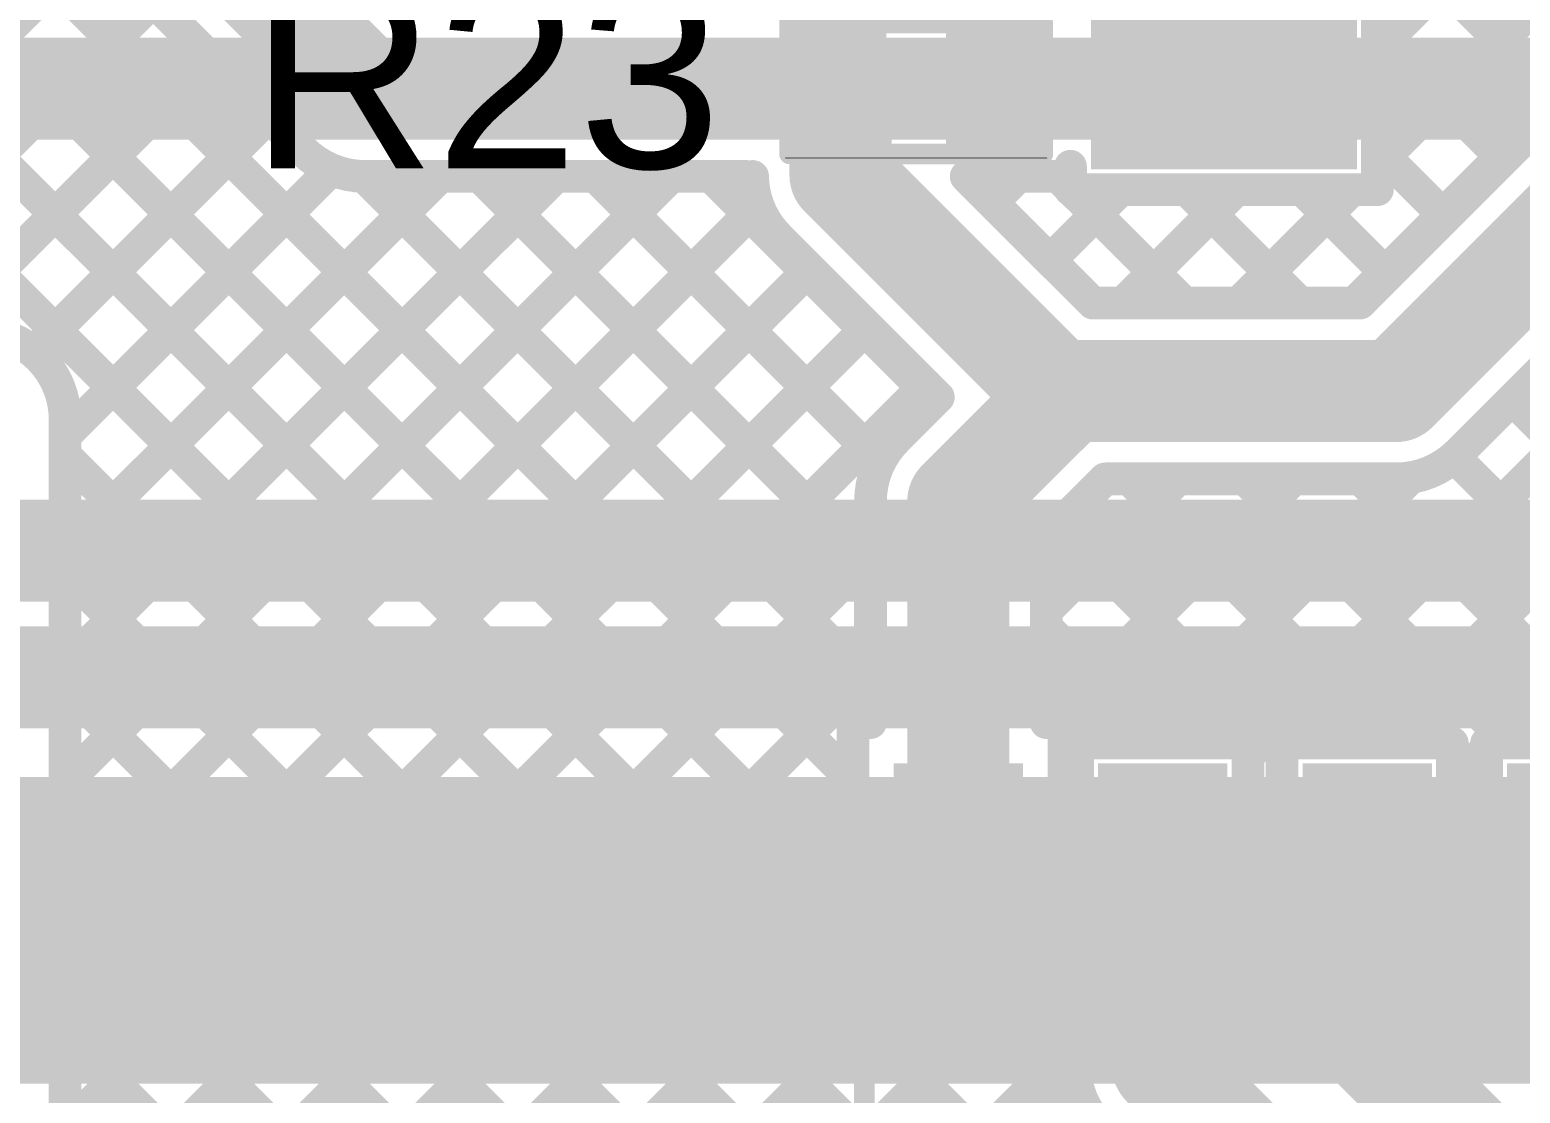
# Model space of a CAD drawing. Header units: millimetres. Extents: x -0.08 to 7.12, y -0.08 to 3.98.
# Drawn here: x 2.0129 to 2.3774, y 1.7122 to 1.9724 of the extents above; entities that cross this region are included whole.
import ezdxf

# ---------------------------------------------------------------- set-up
doc = ezdxf.new("R2010")
doc.units = ezdxf.units.MM
doc.header["$MEASUREMENT"] = 0
for name, color, linetype in [('BottomLayer', 5, 'Continuous'), ('TopLayer', 1, 'Continuous'), ('TopOverlay', 2, 'Continuous'), ('TopPaste', 8, 'Continuous'), ('TopSolder', 216, 'Continuous')]:
    doc.layers.add(name, color=color, linetype=linetype)
doc.styles.add('Arial', font='', dxfattribs={"height": 0.2})
doc.styles.get('Arial').set_extended_font_data('Arial')

# ---------------------------------------------------------------- blocks, each defined once
blk = doc.blocks.new('SOP_16_150____26')
at = {"layer": 'TopLayer'}
for points in [[(-0.13484, -0.06319), (-0.09154, -0.06319), (-0.09154, -0.08681), (-0.13484, -0.08681)], [(-0.13484, -0.11319), (-0.09154, -0.11319), (-0.09154, -0.13681), (-0.13484, -0.13681)], [(-0.13484, -0.16319), (-0.09154, -0.16319), (-0.09154, -0.18681), (-0.13484, -0.18681)]]:
    blk.add_hatch(color=1, dxfattribs=at).paths.add_polyline_path(points)
at = {"layer": 'TopPaste'}
for points in [[(-0.13484, -0.06319), (-0.09154, -0.06319), (-0.09154, -0.08681), (-0.13484, -0.08681)], [(-0.13484, -0.11319), (-0.09154, -0.11319), (-0.09154, -0.13681), (-0.13484, -0.13681)], [(-0.13484, -0.16319), (-0.09154, -0.16319), (-0.09154, -0.18681), (-0.13484, -0.18681)]]:
    blk.add_hatch(color=8, dxfattribs=at).paths.add_polyline_path(points)
at = {"layer": 'TopSolder'}
for points in [[(-0.13884, -0.00919), (-0.08754, -0.00919), (-0.08754, -0.04081), (-0.13884, -0.04081)], [(-0.13884, -0.05919), (-0.08754, -0.05919), (-0.08754, -0.09081), (-0.13884, -0.09081)], [(-0.13884, -0.10919), (-0.08754, -0.10919), (-0.08754, -0.14081), (-0.13884, -0.14081)], [(-0.13884, -0.15919), (-0.08754, -0.15919), (-0.08754, -0.19081), (-0.13884, -0.19081)]]:
    blk.add_hatch(color=216, dxfattribs=at).paths.add_polyline_path(points)
at = {"layer": 'TopOverlay', "const_width": 0.005}
for points in [[(-0.075, -0.198), (-0.075, -0.192)], [(0.075, -0.198), (-0.075, -0.198)]]:
    blk.add_lwpolyline(points, dxfattribs=at)
at = {"layer": 'TopOverlay', "const_width": 0.0025}
for points in [[(-0.07625, -0.192, 1), (-0.07375, -0.192, 1)], [(-0.07625, -0.198, 1), (-0.07375, -0.198, 1)], [(-0.07625, -0.198, 1), (-0.07375, -0.198, 1)]]:
    blk.add_lwpolyline(points, format="xyb", close=True, dxfattribs=at)
blk = doc.blocks.new('SOP_4_2_54_33')
at = {"layer": 'TopLayer'}
for points in [[(-0.15157, 0.06575), (-0.09449, 0.06575), (-0.09449, 0.03425), (-0.15157, 0.03425)], [(0.09449, 0.06575), (0.15157, 0.06575), (0.15157, 0.03425), (0.09449, 0.03425)], [(-0.15157, -0.03425), (-0.09449, -0.03425), (-0.09449, -0.06575), (-0.15157, -0.06575)], [(0.09449, -0.03425), (0.15157, -0.03425), (0.15157, -0.06575), (0.09449, -0.06575)]]:
    blk.add_hatch(color=1, dxfattribs=at).paths.add_polyline_path(points)
at = {"layer": 'TopPaste'}
for points in [[(-0.15157, 0.06575), (-0.09449, 0.06575), (-0.09449, 0.03425), (-0.15157, 0.03425)], [(0.09449, 0.06575), (0.15157, 0.06575), (0.15157, 0.03425), (0.09449, 0.03425)], [(-0.15157, -0.03425), (-0.09449, -0.03425), (-0.09449, -0.06575), (-0.15157, -0.06575)], [(0.09449, -0.03425), (0.15157, -0.03425), (0.15157, -0.06575), (0.09449, -0.06575)]]:
    blk.add_hatch(color=8, dxfattribs=at).paths.add_polyline_path(points)
at = {"layer": 'TopSolder'}
for points in [[(-0.15557, 0.06975), (-0.09049, 0.06975), (-0.09049, 0.03025), (-0.15557, 0.03025)], [(0.09049, 0.06975), (0.15557, 0.06975), (0.15557, 0.03025), (0.09049, 0.03025)], [(-0.15557, -0.03025), (-0.09049, -0.03025), (-0.09049, -0.06975), (-0.15557, -0.06975)], [(0.09049, -0.03025), (0.15557, -0.03025), (0.15557, -0.06975), (0.09049, -0.06975)]]:
    blk.add_hatch(color=216, dxfattribs=at).paths.add_polyline_path(points)
at = {"layer": 'TopOverlay', "const_width": 0.005}
for points in [[(-0.052, 0.081), (0.066, 0.081)], [(-0.163, 0.048), (-0.163, 0.058)], [(-0.163, 0.058), (-0.158, 0.053)], [(-0.163, 0.048), (-0.158, 0.053)], [(-0.052, -0.081), (0.066, -0.081)]]:
    blk.add_lwpolyline(points, dxfattribs=at)
at = {"layer": 'TopOverlay', "const_width": 0.0025}
for points in [[(-0.05325, 0.081, 1), (-0.05075, 0.081, 1)], [(0.06475, 0.081, 1), (0.06725, 0.081, 1)], [(-0.16425, 0.058, 1), (-0.16175, 0.058, 1)], [(-0.16425, 0.058, 1), (-0.16175, 0.058, 1)], [(-0.15925, 0.053, 1), (-0.15675, 0.053, 1)], [(-0.15925, 0.053, 1), (-0.15675, 0.053, 1)], [(-0.16425, 0.048, 1), (-0.16175, 0.048, 1)], [(-0.16425, 0.048, 1), (-0.16175, 0.048, 1)], [(-0.05325, -0.081, 1), (-0.05075, -0.081, 1)], [(0.06475, -0.081, 1), (0.06725, -0.081, 1)]]:
    blk.add_lwpolyline(points, format="xyb", close=True, dxfattribs=at)
blk = doc.blocks.new('R___0402_47')
at = {"layer": 'TopLayer'}
for points in [[(-0.0275, -0.0125), (-0.0275, 0.0125), (-0.0095, 0.0125), (-0.0095, -0.0125)], [(0.0095, -0.0125), (0.0095, 0.0125), (0.0275, 0.0125), (0.0275, -0.0125)]]:
    blk.add_hatch(color=1, dxfattribs=at).paths.add_polyline_path(points)
at = {"layer": 'TopPaste'}
for points in [[(-0.0275, -0.0125), (-0.0275, 0.0125), (-0.0095, 0.0125), (-0.0095, -0.0125)], [(0.0095, -0.0125), (0.0095, 0.0125), (0.0275, 0.0125), (0.0275, -0.0125)]]:
    blk.add_hatch(color=8, dxfattribs=at).paths.add_polyline_path(points)
at = {"layer": 'TopSolder'}
for points in [[(-0.02967, -0.01467), (-0.02967, 0.01467), (-0.00733, 0.01467), (-0.00733, -0.01467)], [(0.00733, -0.01467), (0.00733, 0.01467), (0.02967, 0.01467), (0.02967, -0.01467)]]:
    blk.add_hatch(color=216, dxfattribs=at).paths.add_polyline_path(points)
at = {"layer": 'TopOverlay'}
for points, const_width in [([(-0.031, 0.016), (0.031, 0.016)], 0.005), ([(-0.031, -0.016), (-0.031, 0.016)], 0.005), ([(0.031, -0.016), (0.031, 0.016)], 0.005), ([(-0.031, -0.016), (0.031, -0.016)], 0.005), ([(-0.032, -0.017), (0.032, -0.017)], 0.000127)]:
    blk.add_lwpolyline(points, dxfattribs=dict(at, const_width=const_width))
for points, const_width in [([(-0.03225, 0.016, 1), (-0.02975, 0.016, 1)], 0.0025), ([(-0.03225, 0.016, 1), (-0.02975, 0.016, 1)], 0.0025), ([(0.02975, 0.016, 1), (0.03225, 0.016, 1)], 0.0025), ([(0.02975, 0.016, 1), (0.03225, 0.016, 1)], 0.0025), ([(-0.03225, -0.016, 1), (-0.02975, -0.016, 1)], 0.0025), ([(-0.03225, -0.016, 1), (-0.02975, -0.016, 1)], 0.0025), ([(0.02975, -0.016, 1), (0.03225, -0.016, 1)], 0.0025), ([(0.02975, -0.016, 1), (0.03225, -0.016, 1)], 0.0025), ([(-0.03203, -0.017, 1), (-0.03197, -0.017, 1)], 0.0000635), ([(0.03197, -0.017, 1), (0.03203, -0.017, 1)], 0.0000635)]:
    blk.add_lwpolyline(points, format="xyb", close=True, dxfattribs=dict(at, const_width=const_width))

msp = doc.modelspace()

# ---------------------------------------------------------------- linework, layer by layer
at = {"layer": 'BottomLayer'}
for points, const_width in [([(1.97878, 1.958), (2.422, 1.958)], 0.025), ([(1.55406, 1.84494), (2.49494, 1.84494)], 0.025), ([(1.50906, 1.81394), (2.51394, 1.81394)], 0.025), ([(1.905, 1.752), (2.6293, 1.752)], 0.075)]:
    msp.add_lwpolyline(points, dxfattribs=dict(at, const_width=const_width))
at = {"layer": 'TopLayer'}
for points, const_width in [([(2.33679, 1.9055), (2.46779, 2.0365)], 0.008), ([(2.33821, 1.9055), (2.45391, 2.0212)], 0.008), ([(2.04689, 2.006), (2.09489, 1.958)], 0.025), ([(2.34711, 1.884), (2.46911, 2.006)], 0.025), ([(2.3425, 1.96778), (2.36322, 1.9885)], 0.008), ([(2.3425, 1.93949), (2.39151, 1.9885)], 0.008), ([(2.35376, 1.9885), (2.38748, 1.95478)], 0.008), ([(1.99007, 1.9845), (2.21419, 1.76038)], 0.008), ([(1.9994, 1.96409), (2.01981, 1.9845)], 0.008), ([(2.01835, 1.9845), (2.21419, 1.78866)], 0.008), ([(2.03798, 1.9845), (2.07969, 1.9428)], 0.008), ([(1.96039, 1.8968), (2.04304, 1.97944)], 0.008), ([(2.21117, 1.958), (2.21117, 1.9805)], 0.01), ([(2.3425, 1.93325), (2.3425, 1.98275)], 0.008), ([(2.3425, 1.97148), (2.37334, 1.94064)], 0.008), ([(1.97308, 1.88121), (2.05718, 1.9653)], 0.008), ([(2.09489, 1.958), (2.21117, 1.958)], 0.025), ([(2.21117, 1.93683), (2.21117, 1.958)], 0.025), ([(2.24817, 1.958), (2.30491, 1.958)], 0.02), ([(2.01372, 1.89355), (2.07132, 1.95116)], 0.008), ([(1.99797, 1.94831), (2.21419, 1.73209)], 0.008), ([(2.21117, 1.93683), (2.2655, 1.8825)], 0.025), ([(2.3425, 1.94319), (2.3592, 1.92649)], 0.008), ([(1.98135, 1.93665), (2.2755, 1.6425)], 0.008), ([(2.0215, 1.87305), (2.08661, 1.93816)], 0.008), ([(2.0215, 1.7882), (2.1698, 1.9365)], 0.008), ([(2.0215, 1.84477), (2.11323, 1.9365)], 0.008), ([(2.0215, 1.81648), (2.14152, 1.9365)], 0.008), ([(2.09463, 1.9365), (2.2185, 1.81264)], 0.008), ([(2.09489, 1.9365), (2.18817, 1.9365)], 0.008), ([(2.12292, 1.9365), (2.2185, 1.84092)], 0.008), ([(2.1512, 1.9365), (2.22088, 1.86683)], 0.008), ([(2.17949, 1.9365), (2.23429, 1.8817)], 0.008), ([(2.18817, 1.9315), (2.18817, 1.9365)], 0.008), ([(2.24191, 1.9365), (2.26617, 1.9365)], 0.008), ([(2.24191, 1.9365), (2.27291, 1.9055)], 0.008), ([(2.24828, 1.93013), (2.25465, 1.9365)], 0.008), ([(2.26434, 1.9365), (2.26742, 1.93343)], 0.008), ([(2.26742, 1.93325), (2.26742, 1.939)], 0.008), ([(2.26242, 1.91598), (2.27969, 1.93325)], 0.008), ([(2.26742, 1.93325), (2.3425, 1.93325)], 0.008), ([(2.26759, 1.93325), (2.29534, 1.9055)], 0.008), ([(2.28022, 1.9055), (2.30797, 1.93325)], 0.008), ([(2.29587, 1.93325), (2.32363, 1.9055)], 0.008), ([(2.30851, 1.9055), (2.33626, 1.93325)], 0.008), ([(2.32416, 1.93325), (2.34506, 1.91235)], 0.008), ([(2.0215, 1.75991), (2.19099, 1.92941)], 0.008), ([(2.36231, 1.8688), (2.41976, 1.92624)], 0.008), ([(2.19596, 1.92163), (2.23509, 1.8825)], 0.008), ([(2.0215, 1.73163), (2.20373, 1.91386)], 0.008), ([(2.27291, 1.9055), (2.33821, 1.9055)], 0.008), ([(2.0215, 1.70335), (2.21787, 1.89972)], 0.008), ([(2.31081, 1.79467), (2.4185, 1.90236)], 0.008), ([(2.2655, 1.8825), (2.267, 1.884)], 0.025), ([(2.267, 1.884), (2.34711, 1.884)], 0.025), ([(2.24, 1.857), (2.2655, 1.8825)], 0.025), ([(2.2655, 1.8825), (2.2655, 1.8825)], 0.025), ([(1.98894, 1.6425), (2.23202, 1.88558)], 0.008), ([(2.2248, 1.8722), (2.23509, 1.8825)], 0.008), ([(2.37546, 1.88195), (2.4185, 1.83891)], 0.008), ([(2.0215, 1.688), (2.0215, 1.877)], 0.008), ([(2.34227, 1.79784), (2.4185, 1.87407)], 0.008), ([(2.0215, 1.86821), (2.24721, 1.6425)], 0.008), ([(2.36129, 1.86784), (2.4185, 1.81063)], 0.008), ([(2.24, 1.76719), (2.24, 1.857)], 0.025), ([(2.2857, 1.79784), (2.35065, 1.86279)], 0.008), ([(2.2615, 1.83021), (2.29379, 1.8625)], 0.008), ([(2.2615, 1.84809), (2.27591, 1.8625)], 0.008), ([(2.26242, 1.80284), (2.32208, 1.8625)], 0.008), ([(2.27591, 1.8625), (2.34711, 1.8625)], 0.008), ([(2.28177, 1.8625), (2.34643, 1.79784)], 0.008), ([(2.31006, 1.8625), (2.37471, 1.79784)], 0.008), ([(2.33834, 1.8625), (2.403, 1.79784)], 0.008), ([(2.2185, 1.80284), (2.2185, 1.857)], 0.008), ([(2.2615, 1.80284), (2.2615, 1.84809)], 0.008), ([(2.2647, 1.85129), (2.31919, 1.7968)], 0.008), ([(2.37056, 1.79784), (2.4185, 1.84579)], 0.008), ([(2.01722, 1.6425), (2.2185, 1.84378)], 0.008), ([(2.0215, 1.83993), (2.21893, 1.6425)], 0.008), ([(2.2615, 1.8262), (2.28986, 1.79784)], 0.008), ([(2.04551, 1.6425), (2.2185, 1.81549)], 0.008), ([(2.0215, 1.81165), (2.19065, 1.6425)], 0.008), ([(2.21419, 1.80284), (2.2185, 1.80284)], 0.008), ([(2.21419, 1.73154), (2.21419, 1.80284)], 0.008), ([(2.2615, 1.80284), (2.26581, 1.80284)], 0.008), ([(2.26581, 1.73154), (2.26581, 1.80284)], 0.008), ([(2.26919, 1.79784), (2.31081, 1.79784)], 0.008), ([(2.26919, 1.77259), (2.26919, 1.79784)], 0.008), ([(2.31081, 1.77259), (2.31081, 1.79784)], 0.008), ([(2.31919, 1.79784), (2.36081, 1.79784)], 0.008), ([(2.31919, 1.77259), (2.31919, 1.79784)], 0.008), ([(2.36081, 1.77259), (2.36081, 1.79784)], 0.008), ([(2.36919, 1.79784), (2.41081, 1.79784)], 0.008), ([(2.36919, 1.77259), (2.36919, 1.79784)], 0.008), ([(2.26581, 1.79361), (2.26919, 1.79023)], 0.008), ([(2.36081, 1.7881), (2.36919, 1.79648)], 0.008), ([(2.0215, 1.78336), (2.16236, 1.6425)], 0.008), ([(2.07379, 1.6425), (2.21419, 1.7829)], 0.008), ([(2.36081, 1.78346), (2.36919, 1.77508)], 0.008), ([(2.26581, 1.77795), (2.26919, 1.78133)], 0.008), ([(2.29, 1.719), (2.29, 1.76719)], 0.025), ([(2.31081, 1.77689), (2.31859, 1.76912)], 0.008), ([(2.34, 1.725), (2.34, 1.76719)], 0.025), ([(2.3115, 1.76707), (2.31919, 1.77476)], 0.008), ([(2.21819, 1.76719), (2.24, 1.76719)], 0.01), ([(2.24, 1.76719), (2.26181, 1.76719)], 0.01), ([(2.24, 1.73554), (2.24, 1.76719)], 0.01), ([(2.26581, 1.76532), (2.2685, 1.76264)], 0.008), ([(2.2685, 1.719), (2.2685, 1.76719)], 0.008), ([(2.3115, 1.72791), (2.3115, 1.76719)], 0.008), ([(2.3185, 1.725), (2.3185, 1.76719)], 0.008), ([(2.3615, 1.7605), (2.3685, 1.76751)], 0.008), ([(2.3615, 1.73391), (2.3615, 1.76719)], 0.008), ([(2.3685, 1.73164), (2.3685, 1.76719)], 0.008), ([(2.0215, 1.75508), (2.13408, 1.6425)], 0.008), ([(2.10208, 1.6425), (2.21419, 1.75461)], 0.008), ([(2.3615, 1.75449), (2.3685, 1.74749)], 0.008), ([(2.26581, 1.74967), (2.2685, 1.75236)], 0.008), ([(2.3115, 1.74792), (2.3185, 1.74092)], 0.008), ([(2.3115, 1.73879), (2.3185, 1.74579)], 0.008), ([(2.36234, 1.73306), (2.3685, 1.73922)], 0.008), ([(2.26581, 1.73704), (2.2685, 1.73435)], 0.008), ([(2.13036, 1.6425), (2.2194, 1.73154)], 0.008), ([(2.15864, 1.6425), (2.24768, 1.73154)], 0.008), ([(2.21419, 1.73154), (2.26581, 1.73154)], 0.008), ([(2.21475, 1.73154), (2.30378, 1.6425)], 0.008), ([(2.24303, 1.73154), (2.33207, 1.6425)], 0.008), ([(2.34, 1.725), (2.379, 1.686)], 0.025), ([(2.3615, 1.73391), (2.3692, 1.72621)], 0.008), ([(2.3115, 1.72791), (2.319, 1.72041)], 0.008), ([(2.0215, 1.72679), (2.10579, 1.6425)], 0.008), ([(2.18693, 1.6425), (2.2685, 1.72407)], 0.008), ([(2.29, 1.719), (2.357, 1.652)], 0.025)]:
    msp.add_lwpolyline(points, dxfattribs=dict(at, const_width=const_width))
for points, const_width in [([(2.3405, 1.97148, 1), (2.3445, 1.97148, 1)], 0.004), ([(2.05518, 1.9653, 1), (2.05918, 1.9653, 1)], 0.004), ([(2.08864, 1.958, 1), (2.10114, 1.958, 1)], 0.0125), ([(2.08864, 1.958, 1), (2.10114, 1.958, 1)], 0.0125), ([(2.20492, 1.958, 1), (2.21742, 1.958, 1)], 0.0125), ([(2.20492, 1.958, 1), (2.21742, 1.958, 1)], 0.0125), ([(2.3405, 1.96778, 1), (2.3445, 1.96778, 1)], 0.004), ([(2.24317, 1.958, 1), (2.25317, 1.958, 1)], 0.01), ([(2.29991, 1.958, 1), (2.30991, 1.958, 1)], 0.01), ([(2.20867, 1.958, 1), (2.21367, 1.958, 1)], 0.005), ([(2.06932, 1.95116, 1), (2.07332, 1.95116, 1)], 0.004), ([(2.07769, 1.9428, 1), (2.08169, 1.9428, 1)], 0.004), ([(2.07769, 1.9428, 1), (2.08169, 1.9428, 1)], 0.004), ([(2.07769, 1.9428, 1), (2.08169, 1.9428, 1)], 0.004), ([(2.20492, 1.93683, 1), (2.21742, 1.93683, 1)], 0.0125), ([(2.20492, 1.93683, 1), (2.21742, 1.93683, 1)], 0.0125), ([(2.3405, 1.94319, 1), (2.3445, 1.94319, 1)], 0.004), ([(2.3405, 1.93949, 1), (2.3445, 1.93949, 1)], 0.004), ([(2.37134, 1.94064, 1), (2.37534, 1.94064, 1)], 0.004), ([(2.08461, 1.93816, 1), (2.08861, 1.93816, 1)], 0.004), ([(2.09263, 1.9365, 1), (2.09663, 1.9365, 1)], 0.004), ([(2.09289, 1.9365, 1), (2.09689, 1.9365, 1)], 0.004), ([(2.09289, 1.9365, 1), (2.09689, 1.9365, 1)], 0.004), ([(2.09289, 1.9365, 1), (2.09689, 1.9365, 1)], 0.004), ([(2.11123, 1.9365, 1), (2.11523, 1.9365, 1)], 0.004), ([(2.12092, 1.9365, 1), (2.12492, 1.9365, 1)], 0.004), ([(2.13952, 1.9365, 1), (2.14352, 1.9365, 1)], 0.004), ([(2.1492, 1.9365, 1), (2.1532, 1.9365, 1)], 0.004), ([(2.1678, 1.9365, 1), (2.1718, 1.9365, 1)], 0.004), ([(2.17749, 1.9365, 1), (2.18149, 1.9365, 1)], 0.004), ([(2.18617, 1.9365, 1), (2.19017, 1.9365, 1)], 0.004), ([(2.18617, 1.9365, 1), (2.19017, 1.9365, 1)], 0.004), ([(2.18767, 1.9365, 1), (2.19167, 1.9365, 1)], 0.004), ([(2.18767, 1.9365, 1), (2.19167, 1.9365, 1)], 0.004), ([(2.23991, 1.9365, 1), (2.24391, 1.9365, 1)], 0.004), ([(2.23991, 1.9365, 1), (2.24391, 1.9365, 1)], 0.004), ([(2.25265, 1.9365, 1), (2.25665, 1.9365, 1)], 0.004), ([(2.26234, 1.9365, 1), (2.26634, 1.9365, 1)], 0.004), ([(2.26417, 1.9365, 1), (2.26817, 1.9365, 1)], 0.004), ([(2.26541, 1.939, 1), (2.26941, 1.939, 1)], 0.004), ([(2.26541, 1.93343, 1), (2.26941, 1.93343, 1)], 0.004), ([(2.26541, 1.93325, 1), (2.26941, 1.93325, 1)], 0.004), ([(2.26541, 1.93325, 1), (2.26941, 1.93325, 1)], 0.004), ([(2.26559, 1.93325, 1), (2.26959, 1.93325, 1)], 0.004), ([(2.27769, 1.93325, 1), (2.28169, 1.93325, 1)], 0.004), ([(2.29387, 1.93325, 1), (2.29787, 1.93325, 1)], 0.004), ([(2.30597, 1.93325, 1), (2.30997, 1.93325, 1)], 0.004), ([(2.32216, 1.93325, 1), (2.32616, 1.93325, 1)], 0.004), ([(2.33426, 1.93325, 1), (2.33826, 1.93325, 1)], 0.004), ([(2.3405, 1.93325, 1), (2.3445, 1.93325, 1)], 0.004), ([(2.3405, 1.93325, 1), (2.3445, 1.93325, 1)], 0.004), ([(2.18617, 1.9315, 1), (2.19017, 1.9315, 1)], 0.004), ([(2.18834, 1.9315, 1), (2.19234, 1.9315, 1)], 0.004), ([(2.18834, 1.9315, 1), (2.19234, 1.9315, 1)], 0.004), ([(2.18834, 1.9315, 1), (2.19234, 1.9315, 1)], 0.004), ([(2.18834, 1.9315, 1), (2.19234, 1.9315, 1)], 0.004), ([(2.18899, 1.92941, 1), (2.19299, 1.92941, 1)], 0.004), ([(2.24628, 1.93013, 1), (2.25028, 1.93013, 1)], 0.004), ([(2.3572, 1.92649, 1), (2.3612, 1.92649, 1)], 0.004), ([(2.19396, 1.92163, 1), (2.19796, 1.92163, 1)], 0.004), ([(2.19396, 1.92163, 1), (2.19796, 1.92163, 1)], 0.004), ([(2.19396, 1.92163, 1), (2.19796, 1.92163, 1)], 0.004), ([(2.20173, 1.91386, 1), (2.20573, 1.91386, 1)], 0.004), ([(2.26042, 1.91598, 1), (2.26442, 1.91598, 1)], 0.004), ([(2.34306, 1.91235, 1), (2.34706, 1.91235, 1)], 0.004), ([(2.27091, 1.9055, 1), (2.27491, 1.9055, 1)], 0.004), ([(2.27091, 1.9055, 1), (2.27491, 1.9055, 1)], 0.004), ([(2.27822, 1.9055, 1), (2.28222, 1.9055, 1)], 0.004), ([(2.29334, 1.9055, 1), (2.29734, 1.9055, 1)], 0.004), ([(2.30651, 1.9055, 1), (2.31051, 1.9055, 1)], 0.004), ([(2.32163, 1.9055, 1), (2.32563, 1.9055, 1)], 0.004), ([(2.33479, 1.9055, 1), (2.33879, 1.9055, 1)], 0.004), ([(2.33621, 1.9055, 1), (2.34021, 1.9055, 1)], 0.004), ([(2.33621, 1.9055, 1), (2.34021, 1.9055, 1)], 0.004), ([(2.21587, 1.89972, 1), (2.21987, 1.89972, 1)], 0.004), ([(2.01172, 1.89355, 1), (2.01572, 1.89355, 1)], 0.004), ([(2.26075, 1.884, 1), (2.27325, 1.884, 1)], 0.0125), ([(2.26075, 1.884, 1), (2.27325, 1.884, 1)], 0.0125), ([(2.34086, 1.884, 1), (2.35336, 1.884, 1)], 0.0125), ([(2.34086, 1.884, 1), (2.35336, 1.884, 1)], 0.0125), ([(2.25925, 1.8825, 1), (2.27175, 1.8825, 1)], 0.0125), ([(2.25925, 1.8825, 1), (2.27175, 1.8825, 1)], 0.0125), ([(2.25925, 1.8825, 1), (2.27175, 1.8825, 1)], 0.0125), ([(2.25925, 1.8825, 1), (2.27175, 1.8825, 1)], 0.0125), ([(2.25925, 1.8825, 1), (2.27175, 1.8825, 1)], 0.0125), ([(2.23002, 1.88558, 1), (2.23402, 1.88558, 1)], 0.004), ([(2.23229, 1.8817, 1), (2.23629, 1.8817, 1)], 0.004), ([(2.23309, 1.8825, 1), (2.23709, 1.8825, 1)], 0.004), ([(2.23309, 1.8825, 1), (2.23709, 1.8825, 1)], 0.004), ([(2.37346, 1.88195, 1), (2.37746, 1.88195, 1)], 0.004), ([(2.0195, 1.877, 1), (2.0235, 1.877, 1)], 0.004), ([(2.0195, 1.877, 1), (2.0235, 1.877, 1)], 0.004), ([(2.0195, 1.87305, 1), (2.0235, 1.87305, 1)], 0.004), ([(2.2228, 1.8722, 1), (2.2268, 1.8722, 1)], 0.004), ([(2.2228, 1.8722, 1), (2.2268, 1.8722, 1)], 0.004), ([(2.2228, 1.8722, 1), (2.2268, 1.8722, 1)], 0.004), ([(2.0195, 1.86821, 1), (2.0235, 1.86821, 1)], 0.004), ([(2.21888, 1.86683, 1), (2.22288, 1.86683, 1)], 0.004), ([(2.35929, 1.86784, 1), (2.36329, 1.86784, 1)], 0.004), ([(2.36031, 1.8688, 1), (2.36431, 1.8688, 1)], 0.004), ([(2.36031, 1.8688, 1), (2.36431, 1.8688, 1)], 0.004), ([(2.36031, 1.8688, 1), (2.36431, 1.8688, 1)], 0.004), ([(2.23375, 1.857, 1), (2.24625, 1.857, 1)], 0.0125), ([(2.23375, 1.857, 1), (2.24625, 1.857, 1)], 0.0125), ([(2.34865, 1.86279, 1), (2.35265, 1.86279, 1)], 0.004), ([(2.27391, 1.8625, 1), (2.27791, 1.8625, 1)], 0.004), ([(2.27391, 1.8625, 1), (2.27791, 1.8625, 1)], 0.004), ([(2.27977, 1.8625, 1), (2.28377, 1.8625, 1)], 0.004), ([(2.29179, 1.8625, 1), (2.29579, 1.8625, 1)], 0.004), ([(2.30806, 1.8625, 1), (2.31206, 1.8625, 1)], 0.004), ([(2.32008, 1.8625, 1), (2.32408, 1.8625, 1)], 0.004), ([(2.33634, 1.8625, 1), (2.34034, 1.8625, 1)], 0.004), ([(2.34511, 1.8625, 1), (2.34911, 1.8625, 1)], 0.004), ([(2.34511, 1.8625, 1), (2.34911, 1.8625, 1)], 0.004), ([(2.34511, 1.8625, 1), (2.34911, 1.8625, 1)], 0.004), ([(2.2165, 1.857, 1), (2.2205, 1.857, 1)], 0.004), ([(2.2165, 1.857, 1), (2.2205, 1.857, 1)], 0.004), ([(2.2165, 1.857, 1), (2.2205, 1.857, 1)], 0.004), ([(2.2595, 1.84809, 1), (2.2635, 1.84809, 1)], 0.004), ([(2.2595, 1.84809, 1), (2.2635, 1.84809, 1)], 0.004), ([(2.2627, 1.85129, 1), (2.2667, 1.85129, 1)], 0.004), ([(2.0195, 1.84477, 1), (2.0235, 1.84477, 1)], 0.004), ([(2.2165, 1.84378, 1), (2.2205, 1.84378, 1)], 0.004), ([(2.2165, 1.84092, 1), (2.2205, 1.84092, 1)], 0.004), ([(2.0195, 1.83993, 1), (2.0235, 1.83993, 1)], 0.004), ([(2.2595, 1.83021, 1), (2.2635, 1.83021, 1)], 0.004), ([(2.2595, 1.8262, 1), (2.2635, 1.8262, 1)], 0.004), ([(2.0195, 1.81648, 1), (2.0235, 1.81648, 1)], 0.004), ([(2.2165, 1.81549, 1), (2.2205, 1.81549, 1)], 0.004), ([(2.0195, 1.81165, 1), (2.0235, 1.81165, 1)], 0.004), ([(2.2165, 1.81264, 1), (2.2205, 1.81264, 1)], 0.004), ([(2.21219, 1.80284, 1), (2.21619, 1.80284, 1)], 0.004), ([(2.21219, 1.80284, 1), (2.21619, 1.80284, 1)], 0.004), ([(2.2165, 1.80284, 1), (2.2205, 1.80284, 1)], 0.004), ([(2.2165, 1.80284, 1), (2.2205, 1.80284, 1)], 0.004), ([(2.2595, 1.80284, 1), (2.2635, 1.80284, 1)], 0.004), ([(2.2595, 1.80284, 1), (2.2635, 1.80284, 1)], 0.004), ([(2.26042, 1.80284, 1), (2.26442, 1.80284, 1)], 0.004), ([(2.26381, 1.80284, 1), (2.26781, 1.80284, 1)], 0.004), ([(2.26381, 1.80284, 1), (2.26781, 1.80284, 1)], 0.004), ([(2.26719, 1.79784, 1), (2.27119, 1.79784, 1)], 0.004), ([(2.26719, 1.79784, 1), (2.27119, 1.79784, 1)], 0.004), ([(2.2837, 1.79784, 1), (2.2877, 1.79784, 1)], 0.004), ([(2.28786, 1.79784, 1), (2.29186, 1.79784, 1)], 0.004), ([(2.30881, 1.79784, 1), (2.31281, 1.79784, 1)], 0.004), ([(2.30881, 1.79784, 1), (2.31281, 1.79784, 1)], 0.004), ([(2.31719, 1.79784, 1), (2.32119, 1.79784, 1)], 0.004), ([(2.31719, 1.79784, 1), (2.32119, 1.79784, 1)], 0.004), ([(2.34027, 1.79784, 1), (2.34427, 1.79784, 1)], 0.004), ([(2.34443, 1.79784, 1), (2.34843, 1.79784, 1)], 0.004), ([(2.35881, 1.79784, 1), (2.36281, 1.79784, 1)], 0.004), ([(2.35881, 1.79784, 1), (2.36281, 1.79784, 1)], 0.004), ([(2.36719, 1.79784, 1), (2.37119, 1.79784, 1)], 0.004), ([(2.36719, 1.79784, 1), (2.37119, 1.79784, 1)], 0.004), ([(2.36856, 1.79784, 1), (2.37256, 1.79784, 1)], 0.004), ([(2.37271, 1.79784, 1), (2.37671, 1.79784, 1)], 0.004), ([(2.26381, 1.79361, 1), (2.26781, 1.79361, 1)], 0.004), ([(2.30881, 1.79467, 1), (2.31281, 1.79467, 1)], 0.004), ([(2.31719, 1.7968, 1), (2.32119, 1.7968, 1)], 0.004), ([(2.36719, 1.79648, 1), (2.37119, 1.79648, 1)], 0.004), ([(2.26719, 1.79023, 1), (2.27119, 1.79023, 1)], 0.004), ([(2.0195, 1.7882, 1), (2.0235, 1.7882, 1)], 0.004), ([(2.21219, 1.78866, 1), (2.21619, 1.78866, 1)], 0.004), ([(2.35881, 1.7881, 1), (2.36281, 1.7881, 1)], 0.004), ([(2.0195, 1.78336, 1), (2.0235, 1.78336, 1)], 0.004), ([(2.21219, 1.7829, 1), (2.21619, 1.7829, 1)], 0.004), ([(2.35881, 1.78346, 1), (2.36281, 1.78346, 1)], 0.004), ([(2.26719, 1.78133, 1), (2.27119, 1.78133, 1)], 0.004), ([(2.23375, 1.76719, 1), (2.24625, 1.76719, 1)], 0.0125), ([(2.26381, 1.77795, 1), (2.26781, 1.77795, 1)], 0.004), ([(2.28375, 1.76719, 1), (2.29625, 1.76719, 1)], 0.0125), ([(2.30881, 1.77689, 1), (2.31281, 1.77689, 1)], 0.004), ([(2.33375, 1.76719, 1), (2.34625, 1.76719, 1)], 0.0125), ([(2.36719, 1.77508, 1), (2.37119, 1.77508, 1)], 0.004), ([(2.26719, 1.77259, 1), (2.27119, 1.77259, 1)], 0.004), ([(2.26719, 1.77259, 1), (2.27119, 1.77259, 1)], 0.004), ([(2.30881, 1.77259, 1), (2.31281, 1.77259, 1)], 0.004), ([(2.30881, 1.77259, 1), (2.31281, 1.77259, 1)], 0.004), ([(2.31719, 1.77476, 1), (2.32119, 1.77476, 1)], 0.004), ([(2.31719, 1.77259, 1), (2.32119, 1.77259, 1)], 0.004), ([(2.31719, 1.77259, 1), (2.32119, 1.77259, 1)], 0.004), ([(2.35881, 1.77259, 1), (2.36281, 1.77259, 1)], 0.004), ([(2.35881, 1.77259, 1), (2.36281, 1.77259, 1)], 0.004), ([(2.36719, 1.77259, 1), (2.37119, 1.77259, 1)], 0.004), ([(2.36719, 1.77259, 1), (2.37119, 1.77259, 1)], 0.004), ([(2.21569, 1.76719, 1), (2.22069, 1.76719, 1)], 0.005), ([(2.2375, 1.76719, 1), (2.2425, 1.76719, 1)], 0.005), ([(2.2375, 1.76719, 1), (2.2425, 1.76719, 1)], 0.005), ([(2.2375, 1.76719, 1), (2.2425, 1.76719, 1)], 0.005), ([(2.25931, 1.76719, 1), (2.26431, 1.76719, 1)], 0.005), ([(2.31659, 1.76912, 1), (2.32059, 1.76912, 1)], 0.004), ([(2.26381, 1.76532, 1), (2.26781, 1.76532, 1)], 0.004), ([(2.2665, 1.76719, 1), (2.2705, 1.76719, 1)], 0.004), ([(2.2665, 1.76719, 1), (2.2705, 1.76719, 1)], 0.004), ([(2.3095, 1.76719, 1), (2.3135, 1.76719, 1)], 0.004), ([(2.3095, 1.76719, 1), (2.3135, 1.76719, 1)], 0.004), ([(2.3095, 1.76707, 1), (2.3135, 1.76707, 1)], 0.004), ([(2.3165, 1.76719, 1), (2.3205, 1.76719, 1)], 0.004), ([(2.3165, 1.76719, 1), (2.3205, 1.76719, 1)], 0.004), ([(2.3595, 1.76719, 1), (2.3635, 1.76719, 1)], 0.004), ([(2.3595, 1.76719, 1), (2.3635, 1.76719, 1)], 0.004), ([(2.3665, 1.76751, 1), (2.3705, 1.76751, 1)], 0.004), ([(2.3665, 1.76719, 1), (2.3705, 1.76719, 1)], 0.004), ([(2.3665, 1.76719, 1), (2.3705, 1.76719, 1)], 0.004), ([(2.2665, 1.76264, 1), (2.2705, 1.76264, 1)], 0.004), ([(2.3595, 1.7605, 1), (2.3635, 1.7605, 1)], 0.004), ([(2.0195, 1.75991, 1), (2.0235, 1.75991, 1)], 0.004), ([(2.21219, 1.76038, 1), (2.21619, 1.76038, 1)], 0.004), ([(2.0195, 1.75508, 1), (2.0235, 1.75508, 1)], 0.004), ([(2.21219, 1.75461, 1), (2.21619, 1.75461, 1)], 0.004), ([(2.3595, 1.75449, 1), (2.3635, 1.75449, 1)], 0.004), ([(2.26381, 1.74967, 1), (2.26781, 1.74967, 1)], 0.004), ([(2.2665, 1.75236, 1), (2.2705, 1.75236, 1)], 0.004), ([(2.3095, 1.74792, 1), (2.3135, 1.74792, 1)], 0.004), ([(2.3665, 1.74749, 1), (2.3705, 1.74749, 1)], 0.004), ([(2.3165, 1.74579, 1), (2.3205, 1.74579, 1)], 0.004), ([(2.3095, 1.73879, 1), (2.3135, 1.73879, 1)], 0.004), ([(2.3165, 1.74092, 1), (2.3205, 1.74092, 1)], 0.004), ([(2.3665, 1.73922, 1), (2.3705, 1.73922, 1)], 0.004), ([(2.2375, 1.73554, 1), (2.2425, 1.73554, 1)], 0.005), ([(2.26381, 1.73704, 1), (2.26781, 1.73704, 1)], 0.004), ([(2.0195, 1.73163, 1), (2.0235, 1.73163, 1)], 0.004), ([(2.21219, 1.73209, 1), (2.21619, 1.73209, 1)], 0.004), ([(2.21219, 1.73154, 1), (2.21619, 1.73154, 1)], 0.004), ([(2.21219, 1.73154, 1), (2.21619, 1.73154, 1)], 0.004), ([(2.21275, 1.73154, 1), (2.21675, 1.73154, 1)], 0.004), ([(2.2174, 1.73154, 1), (2.2214, 1.73154, 1)], 0.004), ([(2.24103, 1.73154, 1), (2.24503, 1.73154, 1)], 0.004), ([(2.24568, 1.73154, 1), (2.24968, 1.73154, 1)], 0.004), ([(2.26381, 1.73154, 1), (2.26781, 1.73154, 1)], 0.004), ([(2.26381, 1.73154, 1), (2.26781, 1.73154, 1)], 0.004), ([(2.2665, 1.73435, 1), (2.2705, 1.73435, 1)], 0.004), ([(2.33375, 1.725, 1), (2.34625, 1.725, 1)], 0.0125), ([(2.33375, 1.725, 1), (2.34625, 1.725, 1)], 0.0125), ([(2.3595, 1.73391, 1), (2.3635, 1.73391, 1)], 0.004), ([(2.3595, 1.73391, 1), (2.3635, 1.73391, 1)], 0.004), ([(2.36034, 1.73306, 1), (2.36434, 1.73306, 1)], 0.004), ([(2.3665, 1.73164, 1), (2.3705, 1.73164, 1)], 0.004), ([(2.3665, 1.73164, 1), (2.3705, 1.73164, 1)], 0.004), ([(2.3665, 1.73164, 1), (2.3705, 1.73164, 1)], 0.004), ([(2.3095, 1.72791, 1), (2.3135, 1.72791, 1)], 0.004), ([(2.3095, 1.72791, 1), (2.3135, 1.72791, 1)], 0.004), ([(2.0195, 1.72679, 1), (2.0235, 1.72679, 1)], 0.004), ([(2.2665, 1.72407, 1), (2.2705, 1.72407, 1)], 0.004), ([(2.28375, 1.719, 1), (2.29625, 1.719, 1)], 0.0125), ([(2.28375, 1.719, 1), (2.29625, 1.719, 1)], 0.0125), ([(2.3165, 1.725, 1), (2.3205, 1.725, 1)], 0.004), ([(2.3165, 1.725, 1), (2.3205, 1.725, 1)], 0.004), ([(2.3165, 1.725, 1), (2.3205, 1.725, 1)], 0.004), ([(2.3672, 1.72621, 1), (2.3712, 1.72621, 1)], 0.004), ([(2.3672, 1.72621, 1), (2.3712, 1.72621, 1)], 0.004), ([(2.3672, 1.72621, 1), (2.3712, 1.72621, 1)], 0.004), ([(2.317, 1.72041, 1), (2.321, 1.72041, 1)], 0.004), ([(2.317, 1.72041, 1), (2.321, 1.72041, 1)], 0.004), ([(2.317, 1.72041, 1), (2.321, 1.72041, 1)], 0.004), ([(2.2665, 1.719, 1), (2.2705, 1.719, 1)], 0.004), ([(2.2665, 1.719, 1), (2.2705, 1.719, 1)], 0.004), ([(2.2665, 1.719, 1), (2.2705, 1.719, 1)], 0.004)]:
    msp.add_lwpolyline(points, format="xyb", close=True, dxfattribs=dict(at, const_width=const_width))
at = {"layer": 'TopLayer', "const_width": 0.008}
for points in [[(2.09489, 1.9365, -0.198912), (2.07969, 1.9428)], [(2.09489, 1.9365, -0.198912), (2.07969, 1.9428)], [(2.19034, 1.9315, -0.058862), (2.18967, 1.9365)], [(2.19034, 1.9315, -0.058862), (2.18967, 1.9365)], [(2.19596, 1.92163, -0.13448), (2.19034, 1.9315)], [(2.19596, 1.92163, -0.13448), (2.19034, 1.9315)], [(1.9785, 1.877, -1), (2.0215, 1.877)], [(2.2185, 1.857, -0.198912), (2.2248, 1.8722)], [(2.2185, 1.857, -0.198912), (2.2248, 1.8722)], [(2.36231, 1.8688, -0.198912), (2.34711, 1.8625)], [(2.36231, 1.8688, -0.198912), (2.34711, 1.8625)], [(2.2685, 1.76719, -0.063547), (2.26919, 1.77259)], [(2.31081, 1.77259, -0.063547), (2.3115, 1.76719)], [(2.3185, 1.76719, -0.063547), (2.31919, 1.77259)], [(2.36081, 1.77259, -0.063547), (2.3615, 1.76719)], [(2.3685, 1.76719, -0.063547), (2.36919, 1.77259)], [(2.3692, 1.72621, -0.064017), (2.3685, 1.73164)], [(2.3692, 1.72621, -0.064017), (2.3685, 1.73164)], [(2.319, 1.72041, -0.053839), (2.3185, 1.725)], [(2.319, 1.72041, -0.053839), (2.3185, 1.725)], [(2.2748, 1.7038, -0.198912), (2.2685, 1.719)], [(2.2748, 1.7038, -0.198912), (2.2685, 1.719)]]:
    msp.add_lwpolyline(points, format="xyb", dxfattribs=at)

# ---------------------------------------------------------------- block references
for name, p in [('SOP_4_2_54_33', (2.42799, 2.008)), ('R___0402_47', (2.22967, 1.958))]:
    msp.add_blockref(name, p)
at = {"rotation": 270}
msp.add_blockref('SOP_16_150____26', (2.415, 1.654), dxfattribs=at)

# ---------------------------------------------------------------- texts
at = {"layer": 'TopOverlay', "style": 'Arial'}
msp.add_text('R23', height=0.045, dxfattribs=at).set_placement((2.06669, 1.93851))

doc.saveas('drawing.dxf')
